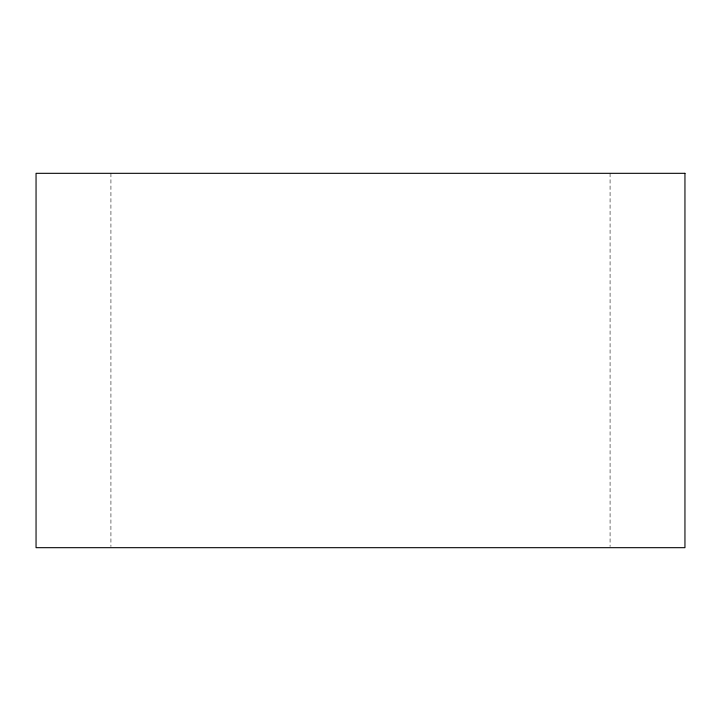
<?xml version="1.0" encoding="UTF-8"?>
<svg xmlns="http://www.w3.org/2000/svg" width="721" height="721" viewBox="0 0 721 721"><rect width="100%" height="100%" fill="white"/><g stroke="black" fill="none" stroke-linecap="round" stroke-linejoin="round"><path stroke-width="0.54" stroke-dasharray="3.6 2.7" d="M610.074 173.319L610.074 546.554M110.926 173.319L110.926 546.554"/><path stroke-width="1.08" d="M684.95 173.319L36.05 173.319L36.05 547.681L684.95 547.681L684.95 173.319"/></g></svg>
